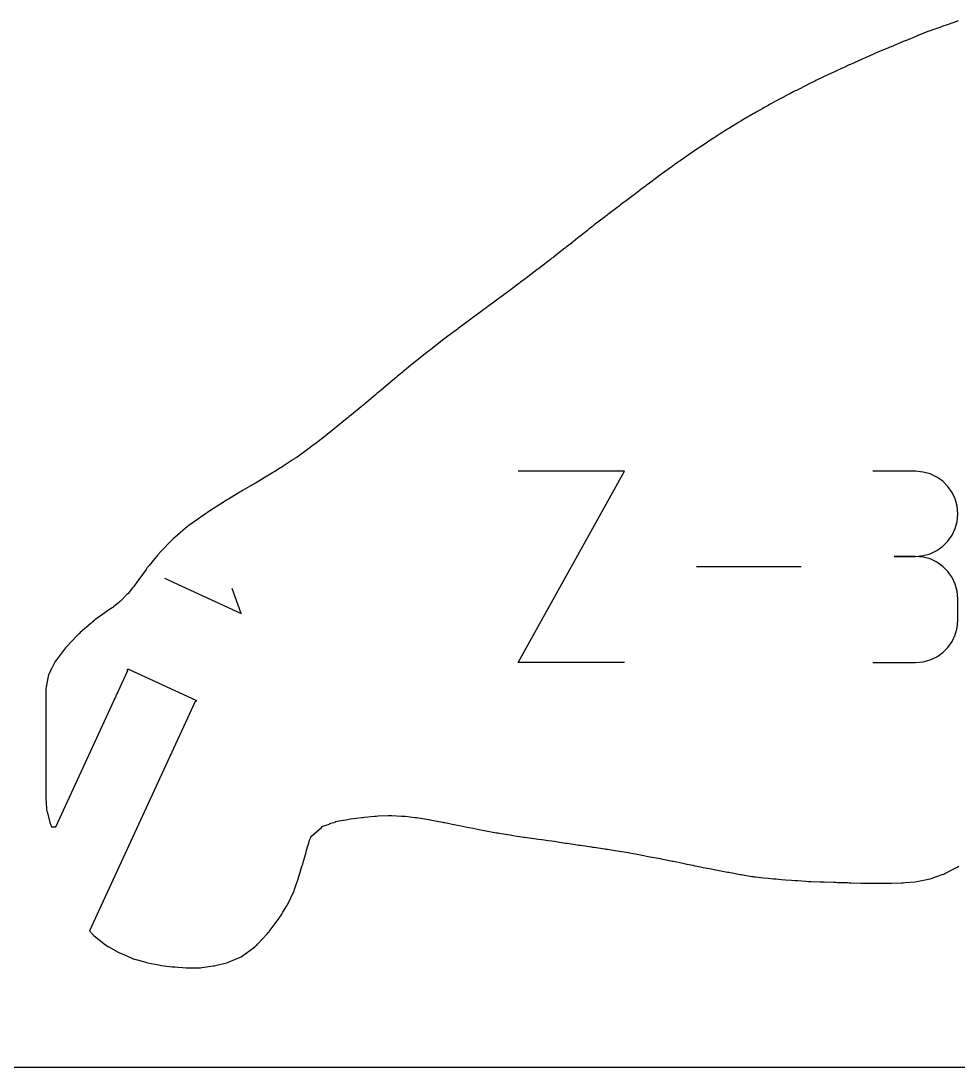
# Model space of a CAD drawing. Extents: x 0 to 600, y 0 to 500.
# Drawn here: x 256.9 to 320.8, y 0 to 71.3 of the extents above; entities that cross this region are included whole.
import ezdxf

# ---------------------------------------------------------------- set-up
doc = ezdxf.new("R2010")
doc.units = 0

msp = doc.modelspace()

# ---------------------------------------------------------------- linework, layer by layer
at = {"layer": 'annotation', "color": 1}
for p, q in [((290.78499, 27.573588), (298.029495, 40.620898)), ((298.029495, 40.620898), (290.78499, 40.620898)), ((317.846334, 40.605761), (314.949023, 40.605761)), ((318.367423, 40.558989), (317.846334, 40.605761)), ((318.857749, 40.424199), (318.367423, 40.558989)), ((319.309157, 40.209683), (318.857749, 40.424199)), ((319.713493, 39.923728), (319.309157, 40.209683)), ((320.0626, 39.574626), (319.713493, 39.923728)), ((320.348325, 39.170667), (320.0626, 39.574626)), ((320.56251, 38.720139), (320.348325, 39.170667)), ((320.697002, 38.231334), (320.56251, 38.720139)), ((320.743645, 37.712541), (320.697002, 38.231334)), ((320.56251, 36.70061), (320.697002, 37.191312)), ((320.697002, 37.191312), (320.743645, 37.712541)), ((320.743645, 37.712541), (320.743645, 37.712541)), ((320.348325, 36.248657), (320.56251, 36.70061)), ((319.713493, 35.49389), (320.0626, 35.843676)), ((320.0626, 35.843676), (320.348325, 36.248657)), ((318.367423, 34.857922), (318.857749, 34.99279)), ((318.857749, 34.99279), (319.309157, 35.20752)), ((319.309157, 35.20752), (319.713493, 35.49389)), ((317.846334, 34.811139), (316.395633, 34.811139)), ((316.395633, 34.811139), (317.846334, 34.811139)), ((317.846334, 34.811139), (318.367423, 34.857922)), ((318.367423, 34.764367), (317.846334, 34.811139)), ((317.846334, 34.811139), (317.846334, 34.811139)), ((318.857749, 34.629577), (318.367423, 34.764367)), ((319.309157, 34.41506), (318.857749, 34.629577)), ((319.713493, 34.129106), (319.309157, 34.41506)), ((310.057509, 34.097243), (302.923463, 34.097243)), ((320.0626, 33.780004), (319.713493, 34.129106)), ((320.348325, 33.376044), (320.0626, 33.780004)), ((266.687495, 33.318499), (271.904224, 30.920587)), ((320.56251, 32.925517), (320.348325, 33.376044)), ((320.697002, 32.436712), (320.56251, 32.925517)), ((271.904224, 30.920587), (271.277238, 32.613569)), ((320.743645, 31.917918), (320.697002, 32.436712)), ((320.743645, 30.467217), (320.743645, 31.917918)), ((320.743645, 31.917918), (320.743645, 31.917918)), ((320.56251, 29.459289), (320.697002, 29.948209)), ((320.697002, 29.948209), (320.743645, 30.467217)), ((320.348325, 29.008728), (320.56251, 29.459289)), ((319.713493, 28.255761), (320.0626, 28.604795)), ((320.0626, 28.604795), (320.348325, 29.008728)), ((318.857749, 27.755464), (319.309157, 27.969894)), ((319.309157, 27.969894), (319.713493, 28.255761)), ((298.029495, 27.573588), (290.78499, 27.573588)), ((314.949023, 27.573997), (317.846334, 27.573997)), ((317.846334, 27.573997), (318.367423, 27.620742)), ((317.846334, 27.573997), (317.846334, 27.573997)), ((318.367423, 27.620742), (318.857749, 27.755464))]:
    msp.add_line(p, q, dxfattribs=at)
at = {"layer": 'boundary', "color": 5}
for p, q in [((320.765913, 71.303727), (320.70097, 71.282847)), ((318.772836, 70.597673), (318.017479, 70.298995)), ((318.859549, 70.631817), (318.772836, 70.597673)), ((318.9708, 70.672409), (318.859549, 70.631817)), ((319.503261, 70.865656), (318.9708, 70.672409)), ((319.659733, 70.923039), (319.503261, 70.865656)), ((319.719997, 70.944728), (319.659733, 70.923039)), ((319.78026, 70.966416), (319.719997, 70.944728)), ((319.940346, 71.021262), (319.78026, 70.966416)), ((320.540884, 71.227829), (319.940346, 71.021262)), ((320.70097, 71.282847), (320.540884, 71.227829)), ((317.018128, 69.890312), (316.92901, 69.853523)), ((317.090257, 69.919957), (317.018128, 69.890312)), ((317.227002, 69.976364), (317.090257, 69.919957)), ((317.289858, 70.002329), (317.227002, 69.976364)), ((317.394906, 70.045348), (317.289858, 70.002329)), ((317.83379, 70.225075), (317.394906, 70.045348)), ((317.938839, 70.268094), (317.83379, 70.225075)), ((318.017479, 70.298995), (317.938839, 70.268094)), ((315.295608, 69.172848), (315.176707, 69.123477)), ((316.013091, 69.471983), (315.295608, 69.172848)), ((316.097418, 69.507126), (316.013091, 69.471983)), ((316.186536, 69.543915), (316.097418, 69.507126)), ((316.92901, 69.853523), (316.186536, 69.543915)), ((314.16832, 68.677184), (313.432304, 68.343412)), ((314.255997, 68.716844), (314.16832, 68.677184)), ((314.369419, 68.766977), (314.255997, 68.716844)), ((314.936605, 69.017767), (314.369419, 68.766977)), ((315.080778, 69.081618), (314.936605, 69.017767)), ((315.128743, 69.102548), (315.080778, 69.081618)), ((315.176707, 69.123477), (315.128743, 69.102548)), ((312.325884, 67.840455), (311.579068, 67.489588)), ((312.414575, 67.882403), (312.325884, 67.840455)), ((312.509332, 67.925367), (312.414575, 67.882403)), ((312.925342, 68.113721), (312.509332, 67.925367)), ((313.028893, 68.160908), (312.925342, 68.113721)), ((313.122808, 68.203455), (313.028893, 68.160908)), ((313.241371, 68.257169), (313.122808, 68.203455)), ((313.335286, 68.299716), (313.241371, 68.257169)), ((313.432304, 68.343412), (313.335286, 68.299716)), ((310.657919, 67.039051), (310.573155, 66.99741)), ((310.984462, 67.200461), (310.657919, 67.039051)), ((311.064901, 67.240197), (310.984462, 67.200461)), ((311.15407, 67.283657), (311.064901, 67.240197)), ((311.404696, 67.405805), (311.15407, 67.283657)), ((311.493865, 67.449263), (311.404696, 67.405805)), ((311.579068, 67.489588), (311.493865, 67.449263)), ((309.249018, 66.319486), (309.170301, 66.278041)), ((309.331599, 66.362264), (309.249018, 66.319486)), ((309.569862, 66.485685), (309.331599, 66.362264)), ((309.652444, 66.528462), (309.569862, 66.485685)), ((309.736202, 66.570636), (309.652444, 66.528462)), ((310.483506, 66.952087), (309.736202, 66.570636)), ((310.573155, 66.99741), (310.483506, 66.952087)), ((308.640835, 65.999258), (307.904359, 65.599329)), ((308.731733, 66.048948), (308.640835, 65.999258)), ((308.81747, 66.094286), (308.731733, 66.048948)), ((309.170301, 66.278041), (308.81747, 66.094286)), ((306.797131, 64.971359), (306.086386, 64.557891)), ((306.890312, 65.025591), (306.797131, 64.971359)), ((306.986998, 65.080745), (306.890312, 65.025591)), ((307.446559, 65.342437), (306.986998, 65.080745)), ((307.544882, 65.398775), (307.446559, 65.342437)), ((307.62493, 65.443712), (307.544882, 65.398775)), ((307.730976, 65.503244), (307.62493, 65.443712)), ((307.811023, 65.548181), (307.730976, 65.503244)), ((307.904359, 65.599329), (307.811023, 65.548181)), ((305.802971, 64.387857), (305.139504, 63.982396)), ((305.94957, 64.478066), (305.802971, 64.387857)), ((305.959586, 64.484094), (305.94957, 64.478066)), ((305.969602, 64.490122), (305.959586, 64.484094)), ((306.086386, 64.557891), (305.969602, 64.490122)), ((304.414282, 63.526501), (304.199453, 63.389803)), ((304.462103, 63.557354), (304.414282, 63.526501)), ((304.537295, 63.604706), (304.462103, 63.557354)), ((304.973699, 63.879527), (304.537295, 63.604706)), ((305.04889, 63.926878), (304.973699, 63.879527)), ((305.139504, 63.982396), (305.04889, 63.926878)), ((303.308546, 62.799769), (303.20747, 62.732761)), ((304.034404, 63.28146), (303.308546, 62.799769)), ((304.128181, 63.343796), (304.034404, 63.28146)), ((304.199453, 63.389803), (304.128181, 63.343796)), ((302.213268, 62.047041), (301.807437, 61.7667)), ((302.286758, 62.097807), (302.213268, 62.047041)), ((302.370233, 62.155546), (302.286758, 62.097807)), ((302.945345, 62.552526), (302.370233, 62.155546)), ((303.065932, 62.636644), (302.945345, 62.552526)), ((303.1367, 62.684703), (303.065932, 62.636644)), ((303.20747, 62.732761), (303.1367, 62.684703)), ((301.269184, 61.389885), (300.561895, 60.874582)), ((301.366049, 61.460384), (301.269184, 61.389885)), ((301.439232, 61.511641), (301.366049, 61.460384)), ((301.683202, 61.680319), (301.439232, 61.511641)), ((301.733948, 61.715934), (301.683202, 61.680319)), ((301.807437, 61.7667), (301.733948, 61.715934)), ((300.304658, 60.684195), (299.63846, 60.184892)), ((300.434702, 60.782363), (300.304658, 60.684195)), ((300.445339, 60.790344), (300.434702, 60.782363)), ((300.448634, 60.792784), (300.445339, 60.790344)), ((300.45193, 60.795223), (300.448634, 60.792784)), ((300.458969, 60.800338), (300.45193, 60.795223)), ((300.561895, 60.874582), (300.458969, 60.800338)), ((299.296, 59.927028), (299.226503, 59.874513)), ((299.455131, 60.047275), (299.296, 59.927028)), ((299.524628, 60.099791), (299.455131, 60.047275)), ((299.63846, 60.184892), (299.524628, 60.099791)), ((298.533256, 59.347065), (298.078927, 59.006734)), ((298.603918, 59.399997), (298.533256, 59.347065)), ((298.673415, 59.45275), (298.603918, 59.399997)), ((299.132713, 59.802843), (298.673415, 59.45275)), ((299.226503, 59.874513), (299.132713, 59.802843)), ((297.587033, 58.636305), (296.882713, 58.10238)), ((297.683206, 58.70936), (297.587033, 58.636305)), ((297.752852, 58.763025), (297.683206, 58.70936)), ((297.96498, 58.920578), (297.752852, 58.763025)), ((298.008265, 58.953802), (297.96498, 58.920578)), ((298.078927, 59.006734), (298.008265, 58.953802)), ((296.636791, 57.912606), (295.966252, 57.396708)), ((296.720926, 57.978475), (296.636791, 57.912606)), ((296.762497, 58.010591), (296.720926, 57.978475)), ((296.776797, 58.021841), (296.762497, 58.010591)), ((296.791097, 58.033092), (296.776797, 58.021841)), ((296.817, 58.052783), (296.791097, 58.033092)), ((296.882713, 58.10238), (296.817, 58.052783)), ((295.599653, 57.112381), (295.496237, 57.029109)), ((295.673463, 57.169972), (295.599653, 57.112381)), ((295.767977, 57.243718), (295.673463, 57.169972)), ((295.841786, 57.30131), (295.767977, 57.243718)), ((295.966252, 57.396708), (295.841786, 57.30131)), ((294.845735, 56.510156), (294.517912, 56.251187)), ((294.921075, 56.569673), (294.845735, 56.510156)), ((295.00383, 56.63569), (294.921075, 56.569673)), ((295.496237, 57.029109), (295.00383, 56.63569)), ((293.960933, 55.808336), (293.307822, 55.301561)), ((294.000365, 55.838937), (293.960933, 55.808336)), ((294.079193, 55.901828), (294.000365, 55.838937)), ((294.380579, 56.141941), (294.079193, 55.901828)), ((294.442571, 56.191671), (294.380579, 56.141941)), ((294.517912, 56.251187), (294.442571, 56.191671)), ((292.987553, 55.052229), (292.270059, 54.496886)), ((293.079654, 55.123618), (292.987553, 55.052229)), ((293.129341, 55.162964), (293.079654, 55.123618)), ((293.218704, 55.231613), (293.129341, 55.162964)), ((293.268389, 55.27096), (293.218704, 55.231613)), ((293.307822, 55.301561), (293.268389, 55.27096)), ((291.942499, 54.245218), (291.345803, 53.79422)), ((292.078316, 54.350249), (291.942499, 54.245218)), ((292.118632, 54.380844), (292.078316, 54.350249)), ((292.158944, 54.411439), (292.118632, 54.380844)), ((292.270059, 54.496886), (292.158944, 54.411439)), ((290.943888, 53.493312), (290.858455, 53.429539)), ((291.152799, 53.649256), (290.943888, 53.493312)), ((291.238233, 53.713029), (291.152799, 53.649256)), ((291.345803, 53.79422), (291.238233, 53.713029)), ((290.227643, 52.956787), (289.709103, 52.575004)), ((290.317523, 53.022963), (290.227643, 52.956787)), ((290.387445, 53.075782), (290.317523, 53.022963)), ((290.764583, 53.357622), (290.387445, 53.075782)), ((290.858455, 53.429539), (290.764583, 53.357622)), ((289.308719, 52.279648), (288.589166, 51.74915)), ((289.396809, 52.344374), (289.308719, 52.279648)), ((289.463879, 52.394212), (289.396809, 52.344374)), ((289.573896, 52.474885), (289.463879, 52.394212)), ((289.619222, 52.508828), (289.573896, 52.474885)), ((289.709103, 52.575004), (289.619222, 52.508828)), ((288.231838, 51.486038), (287.659471, 51.0619)), ((288.367758, 51.588118), (288.231838, 51.486038)), ((288.421931, 51.62793), (288.367758, 51.588118)), ((288.476102, 51.667742), (288.421931, 51.62793)), ((288.589166, 51.74915), (288.476102, 51.667742)), ((287.126349, 50.667407), (287.034994, 50.598595)), ((287.215821, 50.733733), (287.126349, 50.667407)), ((287.465918, 50.919128), (287.215821, 50.733733)), ((287.555391, 50.985453), (287.465918, 50.919128)), ((287.659471, 51.0619), (287.555391, 50.985453)), ((286.545703, 50.232098), (285.991014, 49.813795)), ((286.634678, 50.299197), (286.545703, 50.232098)), ((286.700407, 50.348102), (286.634678, 50.299197)), ((287.034994, 50.598595), (286.700407, 50.348102)), ((285.624534, 49.534408), (284.90696, 48.980199)), ((285.71397, 49.603465), (285.624534, 49.534408)), ((285.778877, 49.652903), (285.71397, 49.603465)), ((285.861396, 49.71567), (285.778877, 49.652903)), ((285.902037, 49.746697), (285.861396, 49.71567)), ((285.991014, 49.813795), (285.902037, 49.746697)), ((284.570625, 48.715664), (283.985541, 48.252115)), ((284.707574, 48.825986), (284.570625, 48.715664)), ((284.750416, 48.859543), (284.707574, 48.825986)), ((284.79326, 48.893099), (284.750416, 48.859543)), ((284.90696, 48.980199), (284.79326, 48.893099)), ((283.452031, 47.822503), (283.034377, 47.481508)), ((283.551381, 47.905276), (283.452031, 47.822503)), ((283.637909, 47.974686), (283.551381, 47.905276)), ((283.786017, 48.093493), (283.637909, 47.974686)), ((283.872546, 48.162903), (283.786017, 48.093493)), ((283.985541, 48.252115), (283.872546, 48.162903)), ((282.86397, 47.341047), (282.52091, 47.057254)), ((282.951839, 47.413735), (282.86397, 47.341047)), ((283.034377, 47.481508), (282.951839, 47.413735)), ((281.941099, 46.567049), (281.433531, 46.139661)), ((282.031128, 46.642856), (281.941099, 46.567049)), ((282.094997, 46.697154), (282.031128, 46.642856)), ((282.356996, 46.91899), (282.094997, 46.697154)), ((282.433041, 46.984565), (282.356996, 46.91899)), ((282.52091, 47.057254), (282.433041, 46.984565)), ((281.022871, 45.791789), (280.320924, 45.204464)), ((281.110415, 45.865006), (281.022871, 45.791789)), ((281.178143, 45.922854), (281.110415, 45.865006)), ((281.296791, 46.023675), (281.178143, 45.922854)), ((281.343503, 46.063855), (281.296791, 46.023675)), ((281.433531, 46.139661), (281.343503, 46.063855)), ((280.077284, 45.000265), (279.417499, 44.45767)), ((280.130504, 45.045198), (280.077284, 45.000265)), ((280.189707, 45.093958), (280.130504, 45.045198)), ((280.218314, 45.118551), (280.189707, 45.093958)), ((280.24692, 45.143144), (280.218314, 45.118551)), ((280.278999, 45.16994), (280.24692, 45.143144)), ((280.320924, 45.204464), (280.278999, 45.16994)), ((279.128153, 44.222433), (278.996908, 44.112496)), ((279.198573, 44.279771), (279.128153, 44.222433)), ((279.268997, 44.337108), (279.198573, 44.279771)), ((279.417499, 44.45767), (279.268997, 44.337108)), ((278.249242, 43.505011), (278.094918, 43.38119)), ((278.348283, 43.584477), (278.249242, 43.505011)), ((278.460667, 43.674987), (278.348283, 43.584477)), ((278.996908, 44.112496), (278.460667, 43.674987)), ((277.427576, 42.850375), (277.324552, 42.771533)), ((277.510745, 42.914751), (277.427576, 42.850375)), ((277.892493, 43.21779), (277.510745, 42.914751)), ((277.995875, 43.301723), (277.892493, 43.21779)), ((278.094918, 43.38119), (277.995875, 43.301723)), ((276.422943, 42.097107), (275.709175, 41.580107)), ((276.506865, 42.157262), (276.422943, 42.097107)), ((276.580946, 42.209286), (276.506865, 42.157262)), ((276.748313, 42.33283), (276.580946, 42.209286)), ((276.814257, 42.381012), (276.748313, 42.33283)), ((276.917279, 42.459854), (276.814257, 42.381012)), ((277.324552, 42.771533), (276.917279, 42.459854)), ((275.379328, 41.36165), (274.764699, 40.956493)), ((275.531422, 41.460301), (275.379328, 41.36165)), ((275.558788, 41.479255), (275.531422, 41.460301)), ((275.586152, 41.498207), (275.558788, 41.479255)), ((275.709175, 41.580107), (275.586152, 41.498207)), ((274.575625, 40.836664), (274.200214, 40.596945)), ((274.665441, 40.894017), (274.575625, 40.836664)), ((274.764699, 40.956493), (274.665441, 40.894017)), ((273.653773, 40.269578), (272.914691, 39.82394)), ((273.744734, 40.321592), (273.653773, 40.269578)), ((273.820778, 40.364465), (273.744734, 40.321592)), ((274.047087, 40.502829), (273.820778, 40.364465)), ((274.110396, 40.539592), (274.047087, 40.502829)), ((274.200214, 40.596945), (274.110396, 40.539592)), ((271.90331, 39.239762), (271.79958, 39.177617)), ((271.999299, 39.292855), (271.90331, 39.239762)), ((272.474103, 39.568194), (271.999299, 39.292855)), ((272.565099, 39.618881), (272.474103, 39.568194)), ((272.635404, 39.660928), (272.565099, 39.618881)), ((272.75372, 39.731693), (272.635404, 39.660928)), ((272.82402, 39.77374), (272.75372, 39.731693)), ((272.914691, 39.82394), (272.82402, 39.77374)), ((270.871464, 38.615764), (270.190508, 38.183383)), ((270.939619, 38.657969), (270.871464, 38.615764)), ((270.982602, 38.684529), (270.939619, 38.657969)), ((270.994674, 38.69135), (270.982602, 38.684529)), ((271.006746, 38.69817), (270.994674, 38.69135)), ((271.037727, 38.716575), (271.006746, 38.69817)), ((271.095599, 38.750487), (271.037727, 38.716575)), ((271.79958, 39.177617), (271.095599, 38.750487)), ((269.601615, 37.797143), (269.571967, 37.777459)), ((270.03224, 38.083594), (269.601615, 37.797143)), ((270.061889, 38.103278), (270.03224, 38.083594)), ((270.190508, 38.183383), (270.061889, 38.103278)), ((269.074428, 37.439278), (268.341257, 36.905776)), ((269.141181, 37.488305), (269.074428, 37.439278)), ((269.200651, 37.528397), (269.141181, 37.488305)), ((269.512497, 37.737368), (269.200651, 37.528397)), ((269.571967, 37.777459), (269.512497, 37.737368)), ((268.117866, 36.725676), (267.387697, 36.104608)), ((268.220471, 36.814203), (268.117866, 36.725676)), ((268.242836, 36.831979), (268.220471, 36.814203)), ((268.252139, 36.838972), (268.242836, 36.831979)), ((268.274506, 36.856749), (268.252139, 36.838972)), ((268.341257, 36.905776), (268.274506, 36.856749)), ((267.09606, 35.827829), (266.487812, 35.205636)), ((267.201063, 35.936038), (267.09606, 35.827829)), ((267.240587, 35.972895), (267.201063, 35.936038)), ((267.260236, 35.991219), (267.240587, 35.972895)), ((267.299754, 36.028077), (267.260236, 35.991219)), ((267.387697, 36.104608), (267.299754, 36.028077)), ((266.308493, 35.015328), (266.231588, 34.921353)), ((266.34377, 35.053871), (266.308493, 35.015328)), ((266.37905, 35.092414), (266.34377, 35.053871)), ((266.487812, 35.205636), (266.37905, 35.092414)), ((266.231588, 34.921353), (265.633457, 34.196978)), ((265.418631, 33.914094), (264.918995, 33.227243)), ((265.458339, 33.967432), (265.418631, 33.914094)), ((265.483736, 34.003213), (265.458339, 33.967432)), ((265.524357, 34.058836), (265.483736, 34.003213)), ((265.549756, 34.094617), (265.524357, 34.058836)), ((265.633457, 34.196978), (265.549756, 34.094617)), ((264.829876, 33.118423), (264.587038, 32.764293)), ((264.879286, 33.173905), (264.829876, 33.118423)), ((264.918995, 33.227243), (264.879286, 33.173905)), ((264.116397, 32.205319), (263.675025, 31.755918)), ((264.174505, 32.253196), (264.116397, 32.205319)), ((264.205515, 32.286832), (264.174505, 32.253196)), ((264.506617, 32.675174), (264.205515, 32.286832)), ((264.537628, 32.70881), (264.506617, 32.675174)), ((264.587038, 32.764293), (264.537628, 32.70881)), ((263.202148, 31.373726), (263.148182, 31.332484)), ((263.562951, 31.6668), (263.202148, 31.373726)), ((263.616918, 31.708041), (263.562951, 31.6668)), ((263.675025, 31.755918), (263.616918, 31.708041)), ((262.614784, 30.969534), (261.935927, 30.476586)), ((262.696207, 31.034346), (262.614784, 30.969534)), ((262.731359, 31.058653), (262.696207, 31.034346)), ((263.113029, 31.308178), (262.731359, 31.058653)), ((263.148182, 31.332484), (263.113029, 31.308178)), ((261.669135, 30.251323), (260.931067, 29.610459)), ((261.775497, 30.350421), (261.669135, 30.251323)), ((261.783191, 30.356997), (261.775497, 30.350421)), ((261.846808, 30.405198), (261.783191, 30.356997)), ((261.854504, 30.411774), (261.846808, 30.405198)), ((261.935927, 30.476586), (261.854504, 30.411774)), ((260.705228, 29.385107), (260.042147, 28.695702)), ((260.804419, 29.491066), (260.705228, 29.385107)), ((260.818632, 29.5046), (260.804419, 29.491066)), ((260.840565, 29.52548), (260.818632, 29.5046)), ((260.854786, 29.539016), (260.840565, 29.52548)), ((260.931067, 29.610459), (260.854786, 29.539016)), ((259.926501, 28.570353), (259.856348, 28.477232)), ((259.930287, 28.574749), (259.926501, 28.570353)), ((259.93407, 28.579146), (259.930287, 28.574749)), ((260.042147, 28.695702), (259.93407, 28.579146)), ((259.856348, 28.477232), (259.32257, 27.765151)), ((258.99543, 27.200425), (258.788228, 26.765849)), ((259.013365, 27.237342), (258.99543, 27.200425)), ((259.04251, 27.289543), (259.013365, 27.237342)), ((259.207182, 27.597443), (259.04251, 27.289543)), ((259.236327, 27.649645), (259.207182, 27.597443)), ((259.32257, 27.765151), (259.236327, 27.649645)), ((264.153013, 27.091803), (264.164463, 27.107599)), ((264.164463, 27.107599), (264.181086, 27.117811)), ((264.181086, 27.117811), (264.200351, 27.120884)), ((264.200351, 27.120884), (264.219326, 27.116351)), ((264.219326, 27.116351), (268.804164, 25.008892)), ((258.750238, 26.639814), (258.614135, 25.89734)), ((258.770294, 26.728932), (258.750238, 26.639814)), ((258.788228, 26.765849), (258.770294, 26.728932)), ((259.280564, 16.371931), (264.177561, 27.02549)), ((264.14848, 27.072828), (264.153013, 27.091803)), ((264.151554, 27.053563), (264.14848, 27.072828)), ((264.161766, 27.03694), (264.151554, 27.053563)), ((264.177561, 27.02549), (264.161766, 27.03694)), ((258.590827, 25.719103), (258.588776, 24.976632)), ((258.594081, 25.808221), (258.590827, 25.719103)), ((258.614135, 25.89734), (258.594081, 25.808221)), ((258.588776, 24.976632), (258.585521, 24.887514)), ((268.804164, 25.008892), (268.81996, 24.997443)), ((268.81996, 24.997443), (268.830172, 24.98082)), ((268.833245, 24.961554), (268.828712, 24.942579)), ((268.830172, 24.98082), (268.833245, 24.961554)), ((258.585306, 24.798395), (258.584378, 24.055919)), ((258.585521, 24.887514), (258.585306, 24.798395)), ((268.762399, 24.918031), (261.576552, 9.285014)), ((268.781374, 24.913498), (268.762399, 24.918031)), ((268.800639, 24.916571), (268.781374, 24.913498)), ((268.817262, 24.926783), (268.800639, 24.916571)), ((268.828712, 24.942579), (268.817262, 24.926783)), ((258.583949, 23.877682), (258.583021, 23.135208)), ((258.584161, 23.9668), (258.583949, 23.877682)), ((258.584378, 24.055919), (258.584161, 23.9668)), ((258.582738, 22.956972), (258.58181, 22.214501)), ((258.582808, 23.04609), (258.582738, 22.956972)), ((258.583021, 23.135208), (258.582808, 23.04609)), ((258.581741, 22.125382), (258.581664, 22.036263)), ((258.58181, 22.214501), (258.581741, 22.125382)), ((258.581664, 22.036263), (258.581303, 21.293789)), ((258.581225, 21.204672), (258.581214, 21.115553)), ((258.581214, 21.115553), (258.581214, 20.373076)), ((258.581303, 21.293789), (258.581225, 21.204672)), ((258.581214, 20.373076), (258.581203, 20.283958)), ((258.581203, 20.283958), (258.581203, 20.19484)), ((258.581203, 20.19484), (258.581203, 19.452367)), ((258.581203, 19.452367), (258.581203, 19.363248)), ((258.581203, 19.363248), (258.582878, 19.274129)), ((258.582878, 19.274129), (258.584397, 18.531658)), ((258.584397, 18.531658), (258.586071, 18.44254)), ((258.586071, 18.44254), (258.595866, 18.353421)), ((258.595866, 18.353421), (258.635896, 17.610945)), ((258.635896, 17.610945), (258.645691, 17.521826)), ((258.645691, 17.521826), (258.673552, 17.429154)), ((258.673552, 17.429154), (258.869346, 16.674177)), ((281.110415, 17.108712), (281.232736, 17.115253)), ((281.232736, 17.115253), (281.908807, 17.14035)), ((281.908807, 17.14035), (282.031128, 17.147208)), ((282.031128, 17.147208), (282.163972, 17.144239)), ((282.163972, 17.144239), (282.818993, 17.11091)), ((258.869346, 16.674177), (258.891442, 16.601116)), ((258.891442, 16.601116), (258.911385, 16.552855)), ((258.911385, 16.552855), (258.987452, 16.368759)), ((277.427576, 16.387206), (277.466807, 16.425134)), ((277.466807, 16.425134), (277.915528, 16.563188)), ((277.915528, 16.563188), (277.954759, 16.601116)), ((277.954759, 16.601116), (278.004646, 16.631048)), ((278.004646, 16.631048), (278.298396, 16.700894)), ((278.298396, 16.700894), (278.348283, 16.730827)), ((278.348283, 16.730827), (278.437402, 16.7512)), ((278.437402, 16.7512), (279.179878, 16.88287)), ((279.179878, 16.88287), (279.268997, 16.903243)), ((279.268997, 16.903243), (279.354486, 16.916151)), ((279.354486, 16.916151), (280.124508, 17.007199)), ((280.124508, 17.007199), (280.189707, 17.016707)), ((280.189707, 17.016707), (280.292206, 17.027469)), ((280.292206, 17.027469), (281.007917, 17.097797)), ((281.007917, 17.097797), (281.110415, 17.108712)), ((282.818993, 17.11091), (282.951839, 17.107992)), ((282.951839, 17.107992), (283.076477, 17.096019)), ((283.076477, 17.096019), (283.747909, 17.01849)), ((283.747909, 17.01849), (283.872546, 17.006209)), ((283.872546, 17.006209), (283.978479, 16.990288)), ((283.978479, 16.990288), (284.687328, 16.869716)), ((284.687328, 16.869716), (284.79326, 16.85344)), ((284.79326, 16.85344), (284.89585, 16.83398)), ((284.89585, 16.83398), (285.616228, 16.694829)), ((285.616228, 16.694829), (285.637202, 16.690743)), ((285.637202, 16.690743), (285.71397, 16.676244)), ((285.71397, 16.676244), (285.79026, 16.661236)), ((285.79026, 16.661236), (286.095578, 16.601116)), ((286.095578, 16.601116), (286.280841, 16.565452)), ((286.280841, 16.565452), (286.634678, 16.497333)), ((286.634678, 16.497333), (286.891563, 16.444579)), ((286.891563, 16.444579), (287.298508, 16.36306)), ((258.987452, 16.368759), (259.280564, 16.371931)), ((276.643636, 15.680408), (276.689794, 15.731598)), ((276.689794, 15.731598), (277.381418, 16.336015)), ((277.381418, 16.336015), (277.427576, 16.387206)), ((287.298508, 16.36306), (287.555391, 16.310974)), ((287.555391, 16.310974), (287.704848, 16.279683)), ((287.704848, 16.279683), (288.326643, 16.155207)), ((288.326643, 16.155207), (288.476102, 16.124402)), ((288.476102, 16.124402), (288.582013, 16.104648)), ((288.582013, 16.104648), (289.290899, 15.976441)), ((289.290899, 15.976441), (289.396809, 15.956832)), ((289.396809, 15.956832), (289.462712, 15.945391)), ((289.462712, 15.945391), (290.232786, 15.81914)), ((290.232786, 15.81914), (290.317523, 15.804301)), ((290.317523, 15.804301), (290.419015, 15.789051)), ((290.419015, 15.789051), (290.704467, 15.748161)), ((290.704467, 15.748161), (291.17462, 15.680409)), ((276.354404, 14.759695), (276.430637, 15.008171)), ((276.430637, 15.008171), (276.506865, 15.256653)), ((276.506865, 15.256653), (276.567556, 15.46545)), ((276.567556, 15.46545), (276.617242, 15.595332)), ((276.617242, 15.595332), (276.643636, 15.680408)), ((291.17462, 15.680409), (291.206426, 15.675885)), ((291.206426, 15.675885), (291.238233, 15.671362)), ((291.238233, 15.671362), (291.686373, 15.609415)), ((291.686373, 15.609415), (291.710804, 15.606054)), ((291.710804, 15.606054), (292.158944, 15.544285)), ((292.158944, 15.544285), (292.389863, 15.510206)), ((292.389863, 15.510206), (292.848735, 15.443956)), ((292.848735, 15.443956), (293.079655, 15.410177)), ((293.079655, 15.410177), (293.23117, 15.386588)), ((293.23117, 15.386588), (293.848849, 15.292332)), ((293.848849, 15.292332), (294.000365, 15.268886)), ((294.000365, 15.268886), (294.112127, 15.251747)), ((294.112127, 15.251747), (294.809314, 15.147311)), ((294.809314, 15.147311), (294.921075, 15.130265)), ((294.921075, 15.130265), (294.997692, 15.118969)), ((294.997692, 15.118969), (295.764856, 15.005505)), ((295.764856, 15.005505), (295.841786, 14.994152)), ((295.841786, 14.994152), (295.930904, 14.980921)), ((295.930904, 14.980921), (296.673378, 14.870417)), ((276.150196, 14.03311), (276.297086, 14.565572)), ((276.297086, 14.565572), (276.354404, 14.759695)), ((296.673378, 14.870417), (296.762496, 14.857187)), ((296.762496, 14.857187), (296.854062, 14.843226)), ((296.854062, 14.843226), (297.011785, 14.818986)), ((297.011785, 14.818986), (297.396049, 14.759695)), ((297.396049, 14.759695), (297.539627, 14.737591)), ((297.539627, 14.737591), (297.683205, 14.715485)), ((297.683205, 14.715485), (298.012013, 14.660882)), ((298.012013, 14.660882), (298.275111, 14.616391)), ((298.275111, 14.616391), (298.603918, 14.561211)), ((298.603918, 14.561211), (298.77978, 14.527115)), ((298.77978, 14.527115), (299.348764, 14.415423)), ((299.348764, 14.415423), (299.524628, 14.381158)), ((299.524628, 14.381158), (299.6428, 14.359027)), ((299.6428, 14.359027), (300.327167, 14.230084)), ((275.837855, 12.989267), (276.063295, 13.740907)), ((276.063295, 13.740907), (276.094969, 13.838985)), ((276.094969, 13.838985), (276.150196, 14.03311)), ((300.327167, 14.230084), (300.445339, 14.207917)), ((300.445339, 14.207917), (300.524225, 14.193433)), ((300.524225, 14.193433), (301.289973, 14.044272)), ((301.289973, 14.044272), (301.366049, 14.030183)), ((301.366049, 14.030183), (301.477144, 14.007971)), ((301.477144, 14.007971), (301.915822, 13.914845)), ((301.915822, 13.914845), (302.272285, 13.838984)), ((302.272285, 13.838984), (302.279522, 13.837459)), ((302.279522, 13.837459), (302.286758, 13.835933)), ((302.286758, 13.835933), (302.677088, 13.755759)), ((302.677088, 13.755759), (302.817141, 13.726604)), ((302.817141, 13.726604), (303.20747, 13.645657)), ((303.20747, 13.645657), (303.394929, 13.60891)), ((303.394929, 13.60891), (303.940721, 13.500936)), ((319.859647, 13.200241), (320.595649, 13.582653)), ((320.595649, 13.582653), (320.700971, 13.63507)), ((320.700971, 13.63507), (320.802217, 13.69761)), ((275.779939, 12.816793), (275.815766, 12.918277)), ((275.815766, 12.918277), (275.837855, 12.989267)), ((303.940721, 13.500936), (304.128181, 13.464052)), ((304.128181, 13.464052), (304.253501, 13.44037)), ((304.253501, 13.44037), (304.923569, 13.314148)), ((304.923569, 13.314148), (305.04889, 13.290487)), ((305.04889, 13.290487), (305.136039, 13.27436)), ((305.136039, 13.27436), (305.899137, 13.133272)), ((305.899137, 13.133272), (305.969602, 13.120186)), ((305.969602, 13.120186), (306.095672, 13.099042)), ((306.095672, 13.099042), (306.704302, 13.000615)), ((306.704302, 13.000615), (306.818435, 12.981442)), ((306.818435, 12.981442), (306.890312, 12.969229)), ((306.890312, 12.969229), (306.951089, 12.96122)), ((306.951089, 12.96122), (307.309755, 12.918277)), ((307.309755, 12.918277), (307.512937, 12.896347)), ((307.512937, 12.896347), (307.811023, 12.864392)), ((307.811023, 12.864392), (308.186833, 12.834781)), ((308.186833, 12.834781), (308.355923, 12.821928)), ((318.859549, 12.834576), (318.983979, 12.876425)), ((318.983979, 12.876425), (319.10841, 12.918277)), ((319.10841, 12.918277), (319.290301, 12.985692)), ((319.290301, 12.985692), (319.678974, 13.123461)), ((319.678974, 13.123461), (319.78026, 13.159592)), ((319.78026, 13.159592), (319.859647, 13.200241)), ((275.546222, 12.117185), (275.586152, 12.236803)), ((275.586152, 12.236803), (275.656041, 12.446699)), ((275.656041, 12.446699), (275.779939, 12.816793)), ((308.355923, 12.821928), (308.731733, 12.792723)), ((308.731733, 12.792723), (308.983975, 12.773334)), ((308.983975, 12.773334), (309.400202, 12.742899)), ((309.400202, 12.742899), (309.652444, 12.723778)), ((309.652444, 12.723778), (309.840758, 12.709248)), ((309.840758, 12.709248), (310.384841, 12.670098)), ((310.384841, 12.670098), (310.573155, 12.655793)), ((310.573155, 12.655793), (310.727161, 12.648622)), ((310.727161, 12.648622), (311.339859, 12.626683)), ((311.339859, 12.626683), (311.493865, 12.619747)), ((311.493865, 12.619747), (311.629752, 12.615111)), ((311.629752, 12.615111), (312.278689, 12.597355)), ((312.278689, 12.597355), (312.414575, 12.592808)), ((312.414575, 12.592808), (312.539343, 12.589121)), ((312.539343, 12.589121), (313.210518, 12.56973)), ((313.210518, 12.56973), (313.335286, 12.566049)), ((313.335286, 12.566049), (313.452251, 12.562886)), ((313.452251, 12.562886), (314.139032, 12.544018)), ((314.139032, 12.544018), (314.255997, 12.540852)), ((314.255997, 12.540852), (314.367457, 12.539151)), ((314.367457, 12.539151), (315.065247, 12.53057)), ((315.065247, 12.53057), (315.176707, 12.528883)), ((315.176707, 12.528883), (315.287813, 12.529902)), ((315.287813, 12.529902), (315.986312, 12.532245)), ((315.986312, 12.532245), (316.097418, 12.533286)), ((316.097418, 12.533286), (316.215439, 12.53761)), ((316.215439, 12.53761), (316.900107, 12.559453)), ((316.900107, 12.559453), (317.018128, 12.563831)), ((317.018128, 12.563831), (317.15959, 12.578203)), ((317.15959, 12.578203), (317.797377, 12.636309)), ((317.797377, 12.636309), (317.938839, 12.651184)), ((317.938839, 12.651184), (318.16941, 12.697143)), ((318.16941, 12.697143), (318.628978, 12.788362)), ((318.628978, 12.788362), (318.859549, 12.834576)), ((275.151155, 11.248976), (275.424147, 11.825442)), ((275.424147, 11.825442), (275.506292, 11.997564)), ((275.506292, 11.997564), (275.546222, 12.117185)), ((274.74653, 10.547542), (275.020277, 10.997431)), ((275.020277, 10.997431), (275.069484, 11.076853)), ((275.069484, 11.076853), (275.151155, 11.248976)), ((273.879593, 9.324784), (274.417096, 10.053863)), ((274.417096, 10.053863), (274.496973, 10.156145)), ((274.496973, 10.156145), (274.568362, 10.266034)), ((274.568362, 10.266034), (274.594057, 10.305587)), ((274.594057, 10.305587), (274.665441, 10.415476)), ((274.665441, 10.415476), (274.74653, 10.547542)), ((261.576552, 9.285014), (261.765, 9.060491)), ((273.812028, 9.235432), (273.879593, 9.324784)), ((261.765, 9.060491), (261.775497, 9.049631)), ((261.775497, 9.049631), (261.871072, 8.971813)), ((261.871072, 8.971813), (262.576069, 8.388845)), ((273.016448, 8.367729), (273.695663, 9.108256)), ((273.695663, 9.108256), (273.744734, 9.161264)), ((273.744734, 9.161264), (273.777546, 9.197375)), ((273.777546, 9.197375), (273.779216, 9.199321)), ((273.779216, 9.199321), (273.812028, 9.235432)), ((262.576069, 8.388845), (262.650284, 8.332261)), ((262.650284, 8.332261), (262.672146, 8.314721)), ((262.672146, 8.314721), (262.684177, 8.306853)), ((262.684177, 8.306853), (262.696208, 8.298984)), ((262.696208, 8.298984), (262.729144, 8.281623)), ((262.729144, 8.281623), (262.833054, 8.225178)), ((262.833054, 8.225178), (263.529291, 7.833316)), ((272.001268, 7.583648), (272.731014, 8.122363)), ((272.731014, 8.122363), (272.82402, 8.189543)), ((272.82402, 8.189543), (272.864068, 8.223958)), ((272.864068, 8.223958), (272.927329, 8.280307)), ((272.927329, 8.280307), (272.967377, 8.314722)), ((272.967377, 8.314722), (273.016448, 8.367729)), ((263.529291, 7.833316), (263.616918, 7.785827)), ((263.616918, 7.785827), (263.787732, 7.7116)), ((263.787732, 7.7116), (264.366813, 7.458517)), ((264.366813, 7.458517), (264.503408, 7.402732)), ((264.503408, 7.402732), (264.523784, 7.394014)), ((264.523784, 7.394014), (264.528673, 7.392253)), ((264.528673, 7.392253), (264.537629, 7.389049)), ((264.537629, 7.389049), (264.553092, 7.384788)), ((264.553092, 7.384788), (264.715469, 7.339835)), ((264.715469, 7.339835), (265.335291, 7.164049)), ((265.335291, 7.164049), (265.458339, 7.129911)), ((270.982602, 7.128396), (271.081318, 7.16811)), ((271.081318, 7.16811), (271.507979, 7.3439)), ((271.507979, 7.3439), (271.631935, 7.394014)), ((271.631935, 7.394014), (271.742959, 7.443701)), ((271.742959, 7.443701), (271.79229, 7.465779)), ((271.79229, 7.465779), (271.90331, 7.51547)), ((271.90331, 7.51547), (272.001268, 7.583648)), ((265.458339, 7.129911), (265.547457, 7.112091)), ((265.547457, 7.112091), (266.289931, 6.959958)), ((266.289931, 6.959958), (266.379049, 6.942139)), ((266.379049, 6.942139), (266.468167, 6.931765)), ((266.468167, 6.931765), (267.210636, 6.840687)), ((267.210636, 6.840687), (267.299754, 6.830314)), ((267.299754, 6.830314), (267.382745, 6.824597)), ((267.382745, 6.824597), (268.152506, 6.77256)), ((268.152506, 6.77256), (268.220471, 6.767862)), ((268.220471, 6.767862), (268.316599, 6.7675)), ((268.316599, 6.7675), (269.045051, 6.775501)), ((269.045051, 6.775501), (269.141181, 6.775062)), ((269.141181, 6.775062), (269.215447, 6.78354)), ((269.215447, 6.78354), (269.982626, 6.893682)), ((269.982626, 6.893682), (270.061889, 6.902722)), ((270.061889, 6.902722), (270.151007, 6.923339)), ((270.151007, 6.923339), (270.893483, 7.107779)), ((270.893483, 7.107779), (270.982602, 7.128396))]:
    msp.add_line(p, q, dxfattribs=at)
at = {"layer": 'frame', "color": 5}
msp.add_line((0, 0), (600, 0), dxfattribs=at)

doc.saveas('drawing.dxf')
